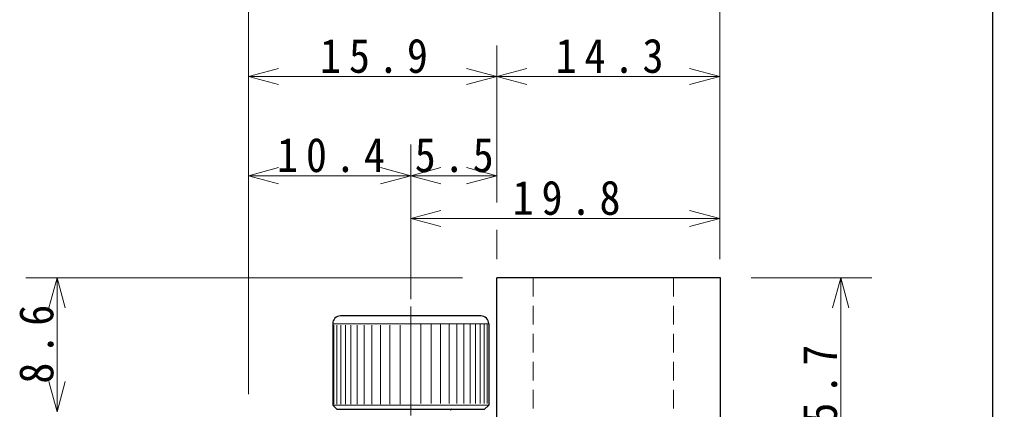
# Model space of a CAD drawing. Units: millimetres on the paper. Extents: x -199 to 647, y -454 to 140.
# Drawn here: x 583.9 to 646.3, y -25.9 to -0.8 of the extents above; entities that cross this region are included whole.
import ezdxf

# ---------------------------------------------------------------- set-up
doc = ezdxf.new("R2010")
doc.units = ezdxf.units.MM
doc.linetypes.add('CHAIN1', pattern=[8, 5, -1, 1, -1])
doc.linetypes.add('DASHED1', pattern=[1.8, 1.2, -0.6])
for name, color, linetype, lineweight in [('0-0_補助線', 7, 'Continuous', 18), ('0-1_外形1', 3, 'Continuous', 25), ('0-8_陰線', 4, 'DASHED1', 9), ('0-9_中心線', 4, 'CHAIN1', 9), ('0-A_寸法文字', 1, 'Continuous', 9)]:
    doc.layers.add(name, color=color, linetype=linetype, lineweight=lineweight)
doc.styles.add('ＭＳ ゴシック', font='')
doc.styles.get('ＭＳ ゴシック').set_extended_font_data('MS Gothic')

msp = doc.modelspace()

# ---------------------------------------------------------------- linework, layer by layer
at = {"layer": '0-0_補助線', "color": 3, "lineweight": 25}
for p, q in [((613.474, -19.876), (604.474, -19.876)), ((603.974, -20.376), (603.974, -25.593)), ((613.974, -20.376), (613.974, -25.593)), ((603.974, -25.593), (604.256, -25.876)), ((613.691, -25.876), (604.256, -25.876)), ((613.974, -25.593), (613.691, -25.876))]:
    msp.add_line(p, q, dxfattribs=at)
at = {"layer": '0-0_補助線', "color": 4, "lineweight": 9}
for p, q in [((603.974, -20.376), (613.974, -20.376)), ((604.041, -20.46), (604.041, -25.529)), ((604.241, -20.46), (604.241, -25.529)), ((604.491, -20.46), (604.491, -25.529)), ((604.791, -20.46), (604.791, -25.529)), ((605.141, -20.46), (605.141, -25.529)), ((605.541, -20.46), (605.541, -25.529)), ((605.991, -20.46), (605.991, -25.529)), ((606.491, -20.46), (606.491, -25.529)), ((607.041, -20.46), (607.041, -25.529)), ((607.641, -20.46), (607.641, -25.529)), ((608.291, -20.46), (608.291, -25.529)), ((608.991, -20.376), (608.991, -25.593)), ((609.631, -25.493), (609.631, -20.424)), ((610.281, -25.493), (610.281, -20.424)), ((610.881, -25.493), (610.881, -20.424)), ((611.431, -25.493), (611.431, -20.424)), ((611.931, -25.493), (611.931, -20.424)), ((612.381, -25.493), (612.381, -20.424)), ((612.781, -25.493), (612.781, -20.424)), ((613.131, -25.493), (613.131, -20.424)), ((613.431, -25.493), (613.431, -20.424)), ((613.681, -25.493), (613.681, -20.424)), ((613.881, -25.493), (613.881, -20.424)), ((603.974, -25.593), (613.974, -25.593)), ((605.965, -25.846), (605.958, -25.847))]:
    msp.add_line(p, q, dxfattribs=at)
at = {"layer": '0-0_補助線', "color": 3, "lineweight": 25}
msp.add_lwpolyline([(611.505, -25.894), (611.604, -25.84)], dxfattribs=at)
for centre, start, end in [((604.474, -20.376), 90, 180), ((613.474, -20.376), 0, 90)]:
    msp.add_arc(centre, 0.5, start, end, dxfattribs=at)
at = {"layer": '0-1_外形1', "color": 5}
msp.add_line((646.276, 139.572), (646.276, -136.661), dxfattribs=at)
at = {"layer": '0-1_外形1'}
for p in [(628.832, -17.418), (614.491, -33.118)]:
    msp.add_line(p, (614.491, -17.418), dxfattribs=at)
msp.add_lwpolyline([(598.574, -65.418), (628.832, -65.418), (628.832, -17.418)], dxfattribs=at)
at = {"layer": '0-8_陰線'}
for p, q in [((616.832, -17.418), (616.832, -65.418)), ((628.784, -17.418), (617.332, -17.418)), ((625.832, -17.418), (625.832, -65.418)), ((628.832, -17.418), (628.832, -62.418))]:
    msp.add_line(p, q, dxfattribs=at)
at = {"layer": '0-9_中心線'}
msp.add_line((608.974, -19.262), (608.974, -60.477), dxfattribs=at)
at = {"layer": '0-A_寸法文字'}
for p, q in [((598.574, 2.93), (598.574, -15.842)), ((628.784, 2.93), (628.784, -15.842)), ((598.574, -2.505), (598.574, -24.884)), ((614.491, -2.505), (614.491, -12.581)), ((628.784, -2.505), (628.784, -16.239)), ((598.574, -4.505), (600.505, -3.988)), ((614.491, -4.505), (612.559, -3.988)), ((614.491, -4.505), (616.423, -3.988)), ((628.784, -4.505), (626.852, -3.988)), ((598.574, -4.505), (614.491, -4.505)), ((598.574, -4.505), (600.505, -5.023)), ((614.491, -4.505), (612.559, -5.023)), ((614.491, -4.505), (628.784, -4.505)), ((614.491, -4.505), (616.423, -5.023)), ((628.784, -4.505), (626.852, -5.023)), ((598.574, -8.872), (598.574, -16.049)), ((608.974, -8.872), (608.974, -18.806)), ((598.574, -10.872), (600.505, -10.355)), ((608.974, -10.872), (607.042, -10.355)), ((608.974, -10.872), (610.905, -10.355)), ((614.491, -10.872), (612.559, -10.355)), ((598.574, -10.872), (608.974, -10.872)), ((598.574, -10.872), (600.505, -11.39)), ((608.974, -10.872), (607.042, -11.39)), ((608.974, -10.872), (614.491, -10.872)), ((608.974, -10.872), (610.905, -11.39)), ((614.491, -10.872), (612.559, -11.39)), ((608.974, -11.616), (608.974, -15.997)), ((628.784, -11.616), (628.784, -15.997)), ((608.974, -13.616), (610.905, -13.098)), ((628.784, -13.616), (626.852, -13.098)), ((608.974, -13.616), (628.784, -13.616)), ((608.974, -13.616), (610.905, -14.134)), ((628.784, -13.616), (626.852, -14.134)), ((614.491, -14.341), (614.491, -16.239)), ((584.299, -17.418), (612.301, -17.418)), ((586.299, -17.418), (585.782, -19.35)), ((586.299, -26.018), (586.299, -17.418)), ((586.299, -17.418), (586.817, -19.35)), ((638.54, -17.418), (630.794, -17.418)), ((636.54, -17.418), (636.023, -19.35)), ((636.54, -33.118), (636.54, -17.418)), ((636.54, -17.418), (637.058, -19.35)), ((586.299, -26.018), (585.782, -24.086)), ((586.299, -26.018), (586.817, -24.086))]:
    msp.add_line(p, q, dxfattribs=at)

# ---------------------------------------------------------------- texts
at = {"layer": '0-A_寸法文字', "color": 7, "char_height": 2.199, "attachment_point": 7, "style": 'ＭＳ ゴシック'}
for s, insert in [('\\T1.38;\\W0.9;15.9', (603.157, -4.305)), ('\\T1.38;\\W0.9;14.3', (618.263, -4.305)), ('\\T1.38;\\W0.9;10.4', (600.399, -10.672)), ('\\T1.38;\\W0.9;5.5', (609.232, -10.672)), ('\\T1.38;\\W0.9;19.8', (615.504, -13.416))]:
    msp.add_mtext(s, dxfattribs=dict(at, insert=insert))
at = {"layer": '0-A_寸法文字', "color": 7, "char_height": 2.199, "attachment_point": 7, "rotation": 90, "style": 'ＭＳ ゴシック'}
for s, insert in [('\\T1.38;\\W0.9;8.6', (586.099, -24.218)), ('\\T1.38;\\W0.9;15.7', (636.34, -28.643))]:
    msp.add_mtext(s, dxfattribs=dict(at, insert=insert))

doc.saveas('drawing.dxf')
